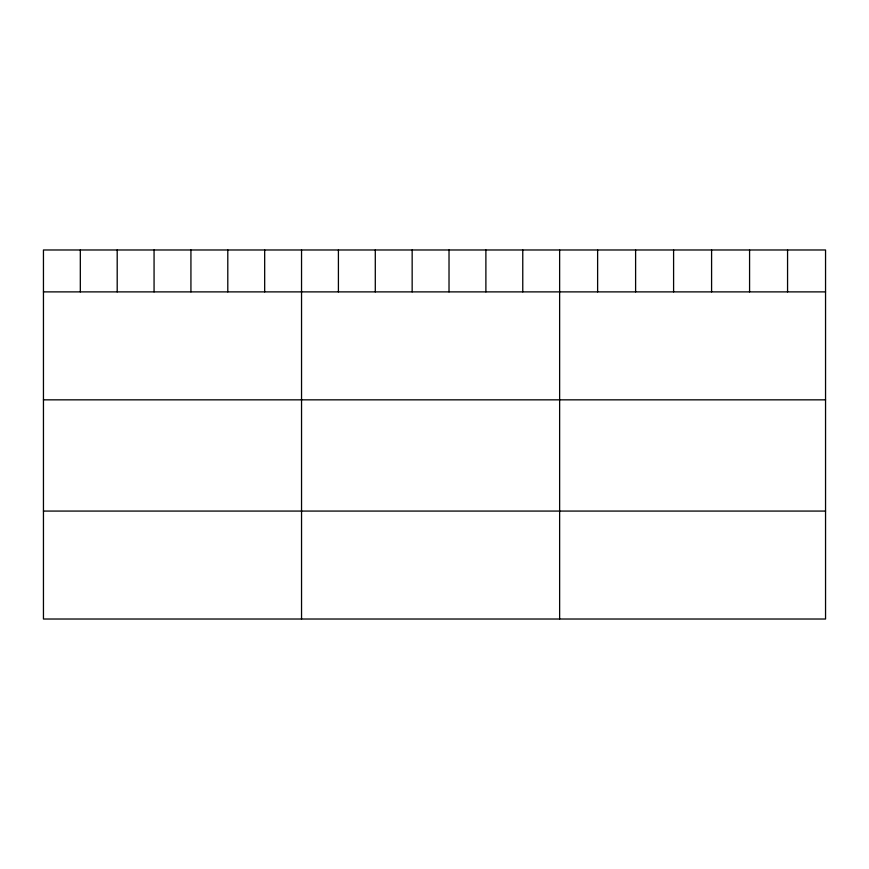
<?xml version="1.0" encoding="UTF-8"?>
<svg xmlns="http://www.w3.org/2000/svg" width="869" height="869" viewBox="0 0 869 869"><rect width="100%" height="100%" fill="white"/><g stroke="black" fill="none" stroke-linecap="round" stroke-linejoin="round"><path stroke-width="1.3" d="M825.55 291.886L825.55 619.021L43.45 619.021L43.45 249.979L825.55 249.979L825.55 291.886L43.45 291.886M43.45 399.838L825.55 399.838M43.45 511.07L825.55 511.07M787.564 249.979L787.564 291.886M749.578 249.979L749.578 291.886M711.592 249.979L711.592 291.886M673.594 249.979L673.594 291.886M635.608 249.979L635.608 291.886M597.622 249.979L597.622 291.886M559.636 249.979L559.636 619.021M522.769 249.979L522.769 291.886M485.89 249.979L485.89 291.886M449.023 249.979L449.023 291.886M412.156 249.979L412.156 291.886M375.289 249.979L375.289 291.886M338.41 249.979L338.41 291.886M301.543 249.979L301.543 619.021M264.676 249.979L264.676 291.886M227.797 249.979L227.797 291.886M190.93 249.979L190.93 291.886M154.063 249.979L154.063 291.886M117.196 249.979L117.196 291.886M80.317 249.979L80.317 291.886"/></g></svg>
